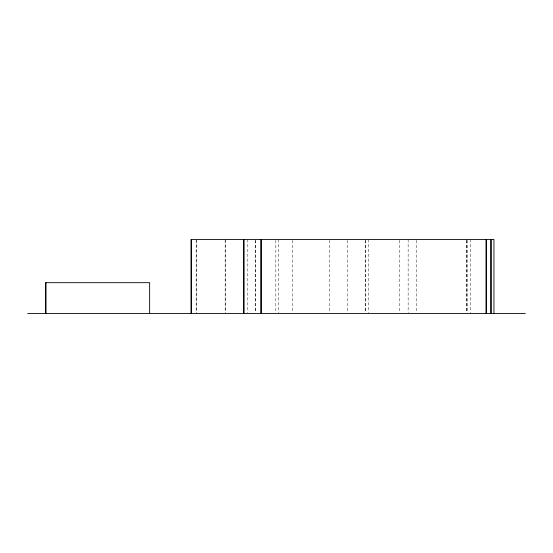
<?xml version="1.0" encoding="UTF-8"?>
<svg xmlns="http://www.w3.org/2000/svg" width="553" height="553" viewBox="0 0 553 553"><rect width="100%" height="100%" fill="white"/><g stroke="black" fill="none" stroke-linecap="round" stroke-linejoin="round"><path stroke-width="0.41" stroke-dasharray="2.77 2.07" d="M470.541 239.435L470.541 312.701M467.534 240.299L467.534 312.701M466.677 240.299L466.677 312.701M466.566 240.299L466.566 312.701M416.734 240.299L416.734 312.701M408.142 239.435L408.142 312.701M399.335 240.299L399.335 312.701M368.409 239.435L368.409 312.701M365.291 240.299L365.291 312.701M365.187 240.299L365.187 312.701M347.789 240.299L347.789 312.701M329.422 240.299L329.422 312.701M292.585 240.299L292.585 312.701M278.415 239.435L278.415 312.701M275.836 240.299L275.836 312.701M255.541 240.299L255.541 312.701M255.431 240.299L255.431 312.701M247.806 239.435L247.806 312.701M225.465 239.435L225.465 312.701M225.147 240.299L225.147 312.701M196.474 239.435L196.474 312.701M196.149 240.299L196.149 312.701"/><path stroke-width="0.83" d="M27.65 313.565L525.35 313.565M493.953 313.565L493.953 239.435L190.992 239.435L190.992 313.565M491.161 239.435L491.161 313.565M490.836 239.435L490.836 313.565M486.543 239.435L486.543 313.565M486.004 239.435L486.004 313.565M261.12 239.435L261.12 313.565M261.016 239.435L261.016 313.565M243.942 239.435L243.942 313.565M243.728 239.435L243.728 313.565M191.421 239.435L191.421 313.565M149.649 313.565L149.649 282.68L45.581 282.68L45.581 313.565M46.017 282.68L46.017 313.565"/></g></svg>
